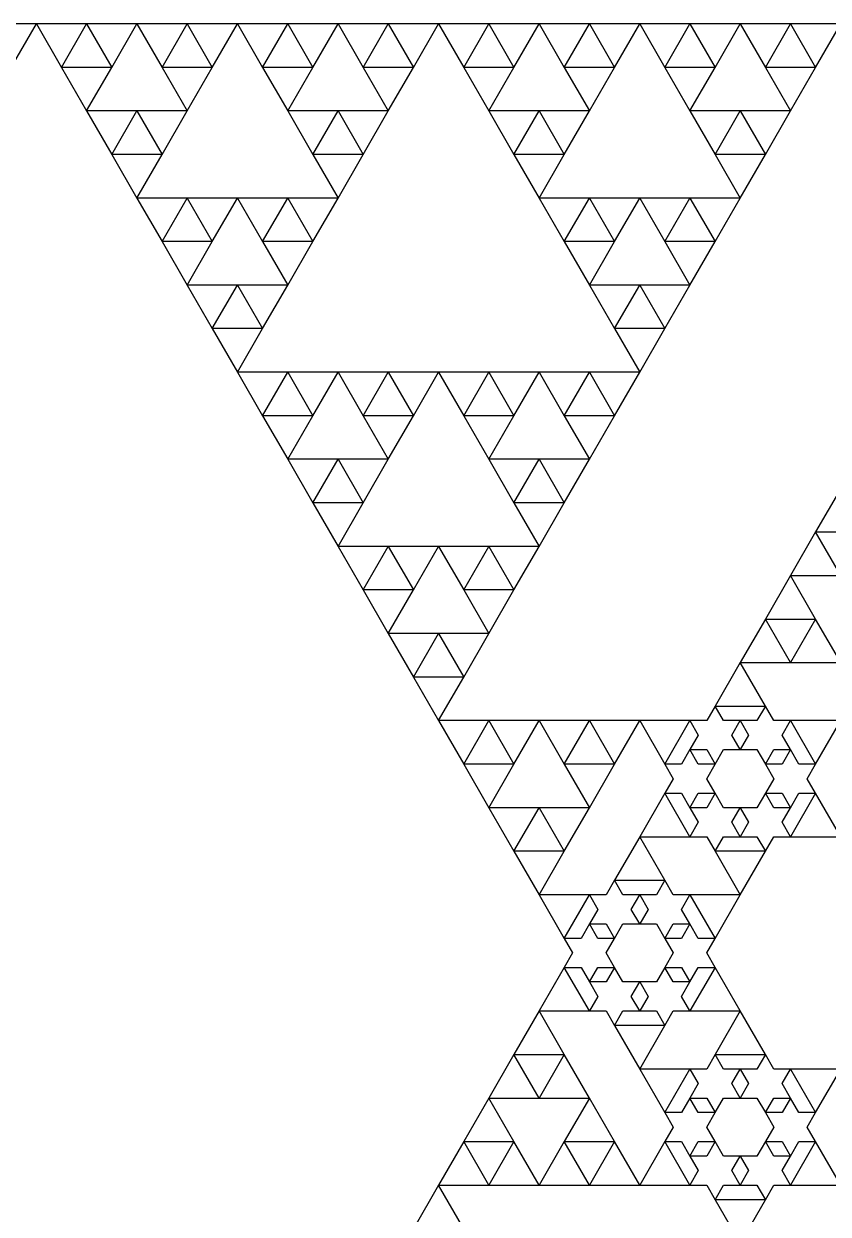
# Model space of a CAD drawing. Header units: metres. Extents: x -50 to 50, y -58 to 58.
# Drawn here: x -25.1 to -18.85, y 19.62 to 28.87 of the extents above; entities that cross this region are included whole.
import ezdxf

# ---------------------------------------------------------------- set-up
doc = ezdxf.new("R2010")
doc.units = ezdxf.units.M

msp = doc.modelspace()

# ---------------------------------------------------------------- linework, layer by layer
for p, q in [((-25, 28.8675), (-25.3906, 28.8675)), ((-25.1953, 28.5292), (-25, 28.8675)), ((-24.6094, 28.8675), (-25, 28.8675)), ((-25, 28.8675), (-24.8047, 28.5292)), ((-24.8047, 28.5292), (-24.6094, 28.8675)), ((-24.2188, 28.8675), (-24.6094, 28.8675)), ((-24.6094, 28.8675), (-24.4141, 28.5292)), ((-24.4141, 28.5292), (-24.2188, 28.8675)), ((-23.8281, 28.8675), (-24.2188, 28.8675)), ((-24.2188, 28.8675), (-24.0234, 28.5292)), ((-24.0234, 28.5292), (-23.8281, 28.8675)), ((-23.4375, 28.8675), (-23.8281, 28.8675)), ((-23.8281, 28.8675), (-23.6328, 28.5292)), ((-23.6328, 28.5292), (-23.4375, 28.8675)), ((-23.0469, 28.8675), (-23.4375, 28.8675)), ((-23.4375, 28.8675), (-23.2422, 28.5292)), ((-23.2422, 28.5292), (-23.0469, 28.8675)), ((-22.6562, 28.8675), (-23.0469, 28.8675)), ((-23.0469, 28.8675), (-22.8516, 28.5292)), ((-22.8516, 28.5292), (-22.6562, 28.8675)), ((-22.2656, 28.8675), (-22.6562, 28.8675)), ((-22.6562, 28.8675), (-22.4609, 28.5292)), ((-22.4609, 28.5292), (-22.2656, 28.8675)), ((-21.875, 28.8675), (-22.2656, 28.8675)), ((-22.2656, 28.8675), (-22.0703, 28.5292)), ((-22.0703, 28.5292), (-21.875, 28.8675)), ((-21.4844, 28.8675), (-21.875, 28.8675)), ((-21.875, 28.8675), (-21.6797, 28.5292)), ((-21.6797, 28.5292), (-21.4844, 28.8675)), ((-21.0938, 28.8675), (-21.4844, 28.8675)), ((-21.4844, 28.8675), (-21.2891, 28.5292)), ((-21.2891, 28.5292), (-21.0938, 28.8675)), ((-20.7031, 28.8675), (-21.0938, 28.8675)), ((-21.0938, 28.8675), (-20.8984, 28.5292)), ((-20.8984, 28.5292), (-20.7031, 28.8675)), ((-20.3125, 28.8675), (-20.7031, 28.8675)), ((-20.7031, 28.8675), (-20.5078, 28.5292)), ((-20.5078, 28.5292), (-20.3125, 28.8675)), ((-19.9219, 28.8675), (-20.3125, 28.8675)), ((-20.3125, 28.8675), (-20.1172, 28.5292)), ((-20.1172, 28.5292), (-19.9219, 28.8675)), ((-19.5312, 28.8675), (-19.9219, 28.8675)), ((-19.9219, 28.8675), (-19.7266, 28.5292)), ((-19.7266, 28.5292), (-19.5312, 28.8675)), ((-19.1406, 28.8675), (-19.5312, 28.8675)), ((-19.5312, 28.8675), (-19.3359, 28.5292)), ((-19.3359, 28.5292), (-19.1406, 28.8675)), ((-18.75, 28.8675), (-19.1406, 28.8675)), ((-19.1406, 28.8675), (-18.9453, 28.5292)), ((-18.9453, 28.5292), (-18.75, 28.8675)), ((-24.4141, 28.5292), (-24.8047, 28.5292)), ((-24.8047, 28.5292), (-24.6094, 28.1909)), ((-24.6094, 28.1909), (-24.4141, 28.5292)), ((-23.6328, 28.5292), (-24.0234, 28.5292)), ((-24.0234, 28.5292), (-23.8281, 28.1909)), ((-23.8281, 28.1909), (-23.6328, 28.5292)), ((-22.8516, 28.5292), (-23.2422, 28.5292)), ((-23.2422, 28.5292), (-23.0469, 28.1909)), ((-23.0469, 28.1909), (-22.8516, 28.5292)), ((-22.0703, 28.5292), (-22.4609, 28.5292)), ((-22.4609, 28.5292), (-22.2656, 28.1909)), ((-22.2656, 28.1909), (-22.0703, 28.5292)), ((-21.2891, 28.5292), (-21.6797, 28.5292)), ((-21.6797, 28.5292), (-21.4844, 28.1909)), ((-21.4844, 28.1909), (-21.2891, 28.5292)), ((-20.5078, 28.5292), (-20.8984, 28.5292)), ((-20.8984, 28.5292), (-20.7031, 28.1909)), ((-20.7031, 28.1909), (-20.5078, 28.5292)), ((-19.7266, 28.5292), (-20.1172, 28.5292)), ((-20.1172, 28.5292), (-19.9219, 28.1909)), ((-19.9219, 28.1909), (-19.7266, 28.5292)), ((-18.9453, 28.5292), (-19.3359, 28.5292)), ((-19.3359, 28.5292), (-19.1406, 28.1909)), ((-19.1406, 28.1909), (-18.9453, 28.5292)), ((-24.2188, 28.1909), (-24.6094, 28.1909)), ((-24.6094, 28.1909), (-24.4141, 27.8526)), ((-24.4141, 27.8526), (-24.2188, 28.1909)), ((-23.8281, 28.1909), (-24.2188, 28.1909)), ((-24.2188, 28.1909), (-24.0234, 27.8526)), ((-24.0234, 27.8526), (-23.8281, 28.1909)), ((-22.6562, 28.1909), (-23.0469, 28.1909)), ((-23.0469, 28.1909), (-22.8516, 27.8526)), ((-22.8516, 27.8526), (-22.6562, 28.1909)), ((-22.2656, 28.1909), (-22.6562, 28.1909)), ((-22.6562, 28.1909), (-22.4609, 27.8526)), ((-22.4609, 27.8526), (-22.2656, 28.1909)), ((-21.0938, 28.1909), (-21.4844, 28.1909)), ((-21.4844, 28.1909), (-21.2891, 27.8526)), ((-21.2891, 27.8526), (-21.0938, 28.1909)), ((-20.7031, 28.1909), (-21.0938, 28.1909)), ((-21.0938, 28.1909), (-20.8984, 27.8526)), ((-20.8984, 27.8526), (-20.7031, 28.1909)), ((-19.5312, 28.1909), (-19.9219, 28.1909)), ((-19.9219, 28.1909), (-19.7266, 27.8526)), ((-19.7266, 27.8526), (-19.5312, 28.1909)), ((-19.1406, 28.1909), (-19.5312, 28.1909)), ((-19.5312, 28.1909), (-19.3359, 27.8526)), ((-19.3359, 27.8526), (-19.1406, 28.1909)), ((-24.0234, 27.8526), (-24.4141, 27.8526)), ((-24.4141, 27.8526), (-24.2188, 27.5144)), ((-24.2188, 27.5144), (-24.0234, 27.8526)), ((-22.4609, 27.8526), (-22.8516, 27.8526)), ((-22.8516, 27.8526), (-22.6562, 27.5144)), ((-22.6562, 27.5144), (-22.4609, 27.8526)), ((-20.8984, 27.8526), (-21.2891, 27.8526)), ((-21.2891, 27.8526), (-21.0938, 27.5144)), ((-21.0938, 27.5144), (-20.8984, 27.8526)), ((-19.3359, 27.8526), (-19.7266, 27.8526)), ((-19.7266, 27.8526), (-19.5312, 27.5144)), ((-19.5312, 27.5144), (-19.3359, 27.8526)), ((-23.8281, 27.5143), (-24.2188, 27.5143)), ((-24.2188, 27.5143), (-24.0234, 27.1761)), ((-24.0234, 27.1761), (-23.8281, 27.5143)), ((-23.4375, 27.5143), (-23.8281, 27.5143)), ((-23.8281, 27.5143), (-23.6328, 27.1761)), ((-23.6328, 27.1761), (-23.4375, 27.5143)), ((-23.0469, 27.5143), (-23.4375, 27.5143)), ((-23.4375, 27.5143), (-23.2422, 27.1761)), ((-23.2422, 27.1761), (-23.0469, 27.5143)), ((-22.6562, 27.5143), (-23.0469, 27.5143)), ((-23.0469, 27.5143), (-22.8516, 27.1761)), ((-22.8516, 27.1761), (-22.6562, 27.5143)), ((-20.7031, 27.5143), (-21.0938, 27.5143)), ((-21.0938, 27.5143), (-20.8984, 27.1761)), ((-20.8984, 27.1761), (-20.7031, 27.5143)), ((-20.3125, 27.5143), (-20.7031, 27.5143)), ((-20.7031, 27.5143), (-20.5078, 27.1761)), ((-20.5078, 27.1761), (-20.3125, 27.5143)), ((-19.9219, 27.5143), (-20.3125, 27.5143)), ((-20.3125, 27.5143), (-20.1172, 27.1761)), ((-20.1172, 27.1761), (-19.9219, 27.5143)), ((-19.5312, 27.5143), (-19.9219, 27.5143)), ((-19.9219, 27.5143), (-19.7266, 27.1761)), ((-19.7266, 27.1761), (-19.5312, 27.5143)), ((-23.6328, 27.1761), (-24.0234, 27.1761)), ((-24.0234, 27.1761), (-23.8281, 26.8378)), ((-23.8281, 26.8378), (-23.6328, 27.1761)), ((-22.8516, 27.1761), (-23.2422, 27.1761)), ((-23.2422, 27.1761), (-23.0469, 26.8378)), ((-23.0469, 26.8378), (-22.8516, 27.1761)), ((-20.5078, 27.1761), (-20.8984, 27.1761)), ((-20.8984, 27.1761), (-20.7031, 26.8378)), ((-20.7031, 26.8378), (-20.5078, 27.1761)), ((-19.7266, 27.1761), (-20.1172, 27.1761)), ((-20.1172, 27.1761), (-19.9219, 26.8378)), ((-19.9219, 26.8378), (-19.7266, 27.1761)), ((-23.4375, 26.8378), (-23.8281, 26.8378)), ((-23.8281, 26.8378), (-23.6328, 26.4995)), ((-23.6328, 26.4995), (-23.4375, 26.8378)), ((-23.0469, 26.8378), (-23.4375, 26.8378)), ((-23.4375, 26.8378), (-23.2422, 26.4995)), ((-23.2422, 26.4995), (-23.0469, 26.8378)), ((-20.3125, 26.8378), (-20.7031, 26.8378)), ((-20.7031, 26.8378), (-20.5078, 26.4995)), ((-20.5078, 26.4995), (-20.3125, 26.8378)), ((-19.9219, 26.8378), (-20.3125, 26.8378)), ((-20.3125, 26.8378), (-20.1172, 26.4995)), ((-20.1172, 26.4995), (-19.9219, 26.8378)), ((-23.2422, 26.4995), (-23.6328, 26.4995)), ((-23.6328, 26.4995), (-23.4375, 26.1612)), ((-23.4375, 26.1612), (-23.2422, 26.4995)), ((-20.1172, 26.4995), (-20.5078, 26.4995)), ((-20.5078, 26.4995), (-20.3125, 26.1612)), ((-20.3125, 26.1612), (-20.1172, 26.4995)), ((-23.0469, 26.1612), (-23.4375, 26.1612)), ((-23.4375, 26.1612), (-23.2422, 25.8229)), ((-23.2422, 25.8229), (-23.0469, 26.1612)), ((-22.6562, 26.1612), (-23.0469, 26.1612)), ((-23.0469, 26.1612), (-22.8516, 25.8229)), ((-22.8516, 25.8229), (-22.6562, 26.1612)), ((-22.2656, 26.1612), (-22.6562, 26.1612)), ((-22.6562, 26.1612), (-22.4609, 25.8229)), ((-22.4609, 25.8229), (-22.2656, 26.1612)), ((-21.875, 26.1612), (-22.2656, 26.1612)), ((-22.2656, 26.1612), (-22.0703, 25.8229)), ((-22.0703, 25.8229), (-21.875, 26.1612)), ((-21.4844, 26.1612), (-21.875, 26.1612)), ((-21.875, 26.1612), (-21.6797, 25.8229)), ((-21.6797, 25.8229), (-21.4844, 26.1612)), ((-21.0938, 26.1612), (-21.4844, 26.1612)), ((-21.4844, 26.1612), (-21.2891, 25.8229)), ((-21.2891, 25.8229), (-21.0938, 26.1612)), ((-20.7031, 26.1612), (-21.0938, 26.1612)), ((-21.0938, 26.1612), (-20.8984, 25.8229)), ((-20.8984, 25.8229), (-20.7031, 26.1612)), ((-20.3125, 26.1612), (-20.7031, 26.1612)), ((-20.7031, 26.1612), (-20.5078, 25.8229)), ((-20.5078, 25.8229), (-20.3125, 26.1612)), ((-22.8516, 25.8229), (-23.2422, 25.8229)), ((-23.2422, 25.8229), (-23.0469, 25.4846)), ((-23.0469, 25.4846), (-22.8516, 25.8229)), ((-22.0703, 25.8229), (-22.4609, 25.8229)), ((-22.4609, 25.8229), (-22.2656, 25.4846)), ((-22.2656, 25.4846), (-22.0703, 25.8229)), ((-21.2891, 25.8229), (-21.6797, 25.8229)), ((-21.6797, 25.8229), (-21.4844, 25.4846)), ((-21.4844, 25.4846), (-21.2891, 25.8229)), ((-20.5078, 25.8229), (-20.8984, 25.8229)), ((-20.8984, 25.8229), (-20.7031, 25.4846)), ((-20.7031, 25.4846), (-20.5078, 25.8229)), ((-22.6562, 25.4846), (-23.0469, 25.4846)), ((-23.0469, 25.4846), (-22.8516, 25.1463)), ((-22.8516, 25.1463), (-22.6562, 25.4846)), ((-22.2656, 25.4846), (-22.6562, 25.4846)), ((-22.6562, 25.4846), (-22.4609, 25.1463)), ((-22.4609, 25.1463), (-22.2656, 25.4846)), ((-21.0938, 25.4846), (-21.4844, 25.4846)), ((-21.4844, 25.4846), (-21.2891, 25.1463)), ((-21.2891, 25.1463), (-21.0938, 25.4846)), ((-20.7031, 25.4846), (-21.0938, 25.4846)), ((-21.0938, 25.4846), (-20.8984, 25.1463)), ((-20.8984, 25.1463), (-20.7031, 25.4846)), ((-18.75, 25.259), (-18.9453, 24.9208)), ((-22.4609, 25.1463), (-22.8516, 25.1463)), ((-22.8516, 25.1463), (-22.6562, 24.808)), ((-22.6562, 24.808), (-22.4609, 25.1463)), ((-20.8984, 25.1463), (-21.2891, 25.1463)), ((-21.2891, 25.1463), (-21.0938, 24.808)), ((-21.0938, 24.808), (-20.8984, 25.1463)), ((-18.9453, 24.9208), (-19.1406, 24.5825)), ((-18.9453, 24.9208), (-18.5547, 24.9208)), ((-18.75, 24.5825), (-18.9453, 24.9208)), ((-22.2656, 24.808), (-22.6562, 24.808)), ((-22.6562, 24.808), (-22.4609, 24.4697)), ((-22.4609, 24.4697), (-22.2656, 24.808)), ((-21.875, 24.808), (-22.2656, 24.808)), ((-22.2656, 24.808), (-22.0703, 24.4697)), ((-22.0703, 24.4697), (-21.875, 24.808)), ((-21.4844, 24.808), (-21.875, 24.808)), ((-21.875, 24.808), (-21.6797, 24.4697)), ((-21.6797, 24.4697), (-21.4844, 24.808)), ((-21.0938, 24.808), (-21.4844, 24.808)), ((-21.4844, 24.808), (-21.2891, 24.4697)), ((-21.2891, 24.4697), (-21.0938, 24.808)), ((-19.1406, 24.5825), (-19.3359, 24.2442)), ((-19.1406, 24.5825), (-18.75, 24.5825)), ((-18.9453, 24.2442), (-19.1406, 24.5825)), ((-22.0703, 24.4697), (-22.4609, 24.4697)), ((-22.4609, 24.4697), (-22.2656, 24.1314)), ((-22.2656, 24.1314), (-22.0703, 24.4697)), ((-21.2891, 24.4697), (-21.6797, 24.4697)), ((-21.6797, 24.4697), (-21.4844, 24.1314)), ((-21.4844, 24.1314), (-21.2891, 24.4697)), ((-19.3359, 24.2442), (-19.5312, 23.9059)), ((-19.3359, 24.2442), (-18.9453, 24.2442)), ((-19.1406, 23.9059), (-19.3359, 24.2442)), ((-18.9453, 24.2442), (-19.1406, 23.9059)), ((-18.75, 23.9059), (-18.9453, 24.2442)), ((-21.875, 24.1314), (-22.2656, 24.1314)), ((-22.2656, 24.1314), (-22.0703, 23.7932)), ((-22.0703, 23.7932), (-21.875, 24.1314)), ((-21.4844, 24.1314), (-21.875, 24.1314)), ((-21.875, 24.1314), (-21.6797, 23.7932)), ((-21.6797, 23.7932), (-21.4844, 24.1314)), ((-19.5312, 23.9059), (-19.7266, 23.5676)), ((-19.5312, 23.9059), (-19.1406, 23.9059)), ((-19.3359, 23.5676), (-19.5312, 23.9059)), ((-19.1406, 23.9059), (-18.75, 23.9059)), ((-21.6797, 23.7932), (-22.0703, 23.7932)), ((-22.0703, 23.7932), (-21.875, 23.4549)), ((-21.875, 23.4549), (-21.6797, 23.7932)), ((-19.7266, 23.5676), (-19.7917, 23.4548)), ((-19.7266, 23.5676), (-19.3359, 23.5676)), ((-19.6615, 23.4548), (-19.7266, 23.5676)), ((-19.3359, 23.5676), (-19.401, 23.4548)), ((-19.2708, 23.4548), (-19.3359, 23.5676)), ((-21.4844, 23.4548), (-21.875, 23.4548)), ((-21.875, 23.4548), (-21.6797, 23.1166)), ((-21.6797, 23.1166), (-21.4844, 23.4548)), ((-21.0938, 23.4548), (-21.4844, 23.4548)), ((-21.4844, 23.4548), (-21.2891, 23.1166)), ((-21.2891, 23.1166), (-21.0938, 23.4548)), ((-20.7031, 23.4548), (-21.0938, 23.4548)), ((-21.0938, 23.4548), (-20.8984, 23.1166)), ((-20.8984, 23.1166), (-20.7031, 23.4548)), ((-20.3125, 23.4548), (-20.7031, 23.4548)), ((-20.7031, 23.4548), (-20.5078, 23.1166)), ((-20.5078, 23.1166), (-20.3125, 23.4548)), ((-19.9219, 23.4548), (-20.3125, 23.4548)), ((-20.3125, 23.4548), (-20.1172, 23.1166)), ((-20.1172, 23.1166), (-19.9219, 23.4548)), ((-19.7917, 23.4548), (-19.9219, 23.4548)), ((-19.9219, 23.4548), (-19.8568, 23.3421)), ((-19.5312, 23.4548), (-19.6615, 23.4548)), ((-19.5964, 23.3421), (-19.5312, 23.4548)), ((-19.401, 23.4548), (-19.5312, 23.4548)), ((-19.5312, 23.4548), (-19.4661, 23.3421)), ((-19.1406, 23.4548), (-19.2708, 23.4548)), ((-19.2057, 23.3421), (-19.1406, 23.4548)), ((-18.75, 23.4548), (-19.1406, 23.4548)), ((-19.1406, 23.4548), (-18.9453, 23.1166)), ((-18.9453, 23.1166), (-18.75, 23.4548)), ((-19.8568, 23.3421), (-19.9219, 23.2293)), ((-19.5312, 23.2293), (-19.5964, 23.3421)), ((-19.4661, 23.3421), (-19.5312, 23.2293)), ((-19.1406, 23.2293), (-19.2057, 23.3421)), ((-19.9219, 23.2293), (-19.987, 23.1166)), ((-19.9219, 23.2293), (-19.7917, 23.2293)), ((-19.8568, 23.1166), (-19.9219, 23.2293)), ((-19.7917, 23.2293), (-19.7266, 23.1166)), ((-19.7266, 23.1166), (-19.6615, 23.2293)), ((-19.6615, 23.2293), (-19.5312, 23.2293)), ((-19.5312, 23.2293), (-19.401, 23.2293)), ((-19.401, 23.2293), (-19.3359, 23.1166)), ((-19.3359, 23.1166), (-19.2708, 23.2293)), ((-19.2708, 23.2293), (-19.1406, 23.2293)), ((-19.1406, 23.2293), (-19.2057, 23.1166)), ((-19.0755, 23.1166), (-19.1406, 23.2293)), ((-21.2891, 23.1166), (-21.6797, 23.1166)), ((-21.6797, 23.1166), (-21.4844, 22.7783)), ((-21.4844, 22.7783), (-21.2891, 23.1166)), ((-20.5078, 23.1166), (-20.8984, 23.1166)), ((-20.8984, 23.1166), (-20.7031, 22.7783)), ((-20.7031, 22.7783), (-20.5078, 23.1166)), ((-19.987, 23.1166), (-20.1172, 23.1166)), ((-20.1172, 23.1166), (-20.0521, 23.0038)), ((-19.7266, 23.1166), (-19.8568, 23.1166)), ((-19.7917, 23.0038), (-19.7266, 23.1166)), ((-19.2057, 23.1166), (-19.3359, 23.1166)), ((-19.3359, 23.1166), (-19.2708, 23.0038)), ((-18.9453, 23.1166), (-19.0755, 23.1166)), ((-19.0104, 23.0038), (-18.9453, 23.1166)), ((-20.0521, 23.0038), (-20.1172, 22.891)), ((-19.7266, 22.891), (-19.7917, 23.0038)), ((-19.2708, 23.0038), (-19.3359, 22.891)), ((-18.9453, 22.891), (-19.0104, 23.0038)), ((-20.1172, 22.891), (-20.3125, 22.5527)), ((-20.1172, 22.891), (-19.987, 22.891)), ((-19.9219, 22.5527), (-20.1172, 22.891)), ((-19.987, 22.891), (-19.9219, 22.7783)), ((-19.9219, 22.7783), (-19.8568, 22.891)), ((-19.8568, 22.891), (-19.7266, 22.891)), ((-19.7266, 22.891), (-19.7917, 22.7783)), ((-19.6615, 22.7783), (-19.7266, 22.891)), ((-19.3359, 22.891), (-19.401, 22.7783)), ((-19.3359, 22.891), (-19.2057, 22.891)), ((-19.2708, 22.7783), (-19.3359, 22.891)), ((-19.2057, 22.891), (-19.1406, 22.7783)), ((-19.1406, 22.7783), (-19.0755, 22.891)), ((-18.9453, 22.891), (-19.1406, 22.5527)), ((-19.0755, 22.891), (-18.9453, 22.891)), ((-18.75, 22.5527), (-18.9453, 22.891)), ((-21.0938, 22.7783), (-21.4844, 22.7783)), ((-21.4844, 22.7783), (-21.2891, 22.44)), ((-21.2891, 22.44), (-21.0938, 22.7783)), ((-20.7031, 22.7783), (-21.0938, 22.7783)), ((-21.0938, 22.7783), (-20.8984, 22.44)), ((-20.8984, 22.44), (-20.7031, 22.7783)), ((-19.7917, 22.7783), (-19.9219, 22.7783)), ((-19.9219, 22.7783), (-19.8568, 22.6655)), ((-19.5312, 22.7783), (-19.6615, 22.7783)), ((-19.5964, 22.6655), (-19.5312, 22.7783)), ((-19.401, 22.7783), (-19.5312, 22.7783)), ((-19.5312, 22.7783), (-19.4661, 22.6655)), ((-19.1406, 22.7783), (-19.2708, 22.7783)), ((-19.2057, 22.6655), (-19.1406, 22.7783)), ((-19.8568, 22.6655), (-19.9219, 22.5527)), ((-19.5312, 22.5527), (-19.5964, 22.6655)), ((-19.4661, 22.6655), (-19.5312, 22.5527)), ((-19.1406, 22.5527), (-19.2057, 22.6655)), ((-20.3125, 22.5527), (-20.5078, 22.2144)), ((-20.3125, 22.5527), (-19.9219, 22.5527)), ((-20.1172, 22.2144), (-20.3125, 22.5527)), ((-19.9219, 22.5527), (-19.7917, 22.5527)), ((-19.7917, 22.5527), (-19.7266, 22.44)), ((-19.7266, 22.44), (-19.6615, 22.5527)), ((-19.6615, 22.5527), (-19.5312, 22.5527)), ((-19.5312, 22.5527), (-19.401, 22.5527)), ((-19.401, 22.5527), (-19.3359, 22.44)), ((-19.3359, 22.44), (-19.2708, 22.5527)), ((-19.2708, 22.5527), (-19.1406, 22.5527)), ((-19.1406, 22.5527), (-18.75, 22.5527)), ((-20.8984, 22.44), (-21.2891, 22.44)), ((-21.2891, 22.44), (-21.0938, 22.1017)), ((-21.0938, 22.1017), (-20.8984, 22.44)), ((-19.3359, 22.44), (-19.7266, 22.44)), ((-19.7266, 22.44), (-19.5312, 22.1017)), ((-19.5312, 22.1017), (-19.3359, 22.44)), ((-20.5078, 22.2144), (-20.5729, 22.1017)), ((-20.5078, 22.2144), (-20.1172, 22.2144)), ((-20.4427, 22.1017), (-20.5078, 22.2144)), ((-20.1172, 22.2144), (-20.1823, 22.1017)), ((-20.0521, 22.1017), (-20.1172, 22.2144)), ((-20.7031, 22.1017), (-21.0938, 22.1017)), ((-21.0938, 22.1017), (-20.8984, 21.7634)), ((-20.8984, 21.7634), (-20.7031, 22.1017)), ((-20.5729, 22.1017), (-20.7031, 22.1017)), ((-20.7031, 22.1017), (-20.638, 21.9889)), ((-20.3125, 22.1017), (-20.4427, 22.1017)), ((-20.3776, 21.9889), (-20.3125, 22.1017)), ((-20.1823, 22.1017), (-20.3125, 22.1017)), ((-20.3125, 22.1017), (-20.2474, 21.9889)), ((-19.9219, 22.1017), (-20.0521, 22.1017)), ((-19.987, 21.9889), (-19.9219, 22.1017)), ((-19.5312, 22.1017), (-19.9219, 22.1017)), ((-19.9219, 22.1017), (-19.7266, 21.7634)), ((-19.7266, 21.7634), (-19.5312, 22.1017)), ((-20.638, 21.9889), (-20.7031, 21.8761)), ((-20.3125, 21.8761), (-20.3776, 21.9889)), ((-20.2474, 21.9889), (-20.3125, 21.8761)), ((-19.9219, 21.8761), (-19.987, 21.9889)), ((-20.7031, 21.8761), (-20.7682, 21.7634)), ((-20.7031, 21.8761), (-20.5729, 21.8761)), ((-20.638, 21.7634), (-20.7031, 21.8761)), ((-20.5729, 21.8761), (-20.5078, 21.7634)), ((-20.5078, 21.7634), (-20.4427, 21.8761)), ((-20.4427, 21.8761), (-20.3125, 21.8761)), ((-20.3125, 21.8761), (-20.1823, 21.8761)), ((-20.1823, 21.8761), (-20.1172, 21.7634)), ((-20.1172, 21.7634), (-20.0521, 21.8761)), ((-20.0521, 21.8761), (-19.9219, 21.8761)), ((-19.9219, 21.8761), (-19.987, 21.7634)), ((-19.8568, 21.7634), (-19.9219, 21.8761)), ((-20.7682, 21.7634), (-20.8984, 21.7634)), ((-20.8984, 21.7634), (-20.8333, 21.6506)), ((-20.5078, 21.7634), (-20.638, 21.7634)), ((-20.5729, 21.6506), (-20.5078, 21.7634)), ((-19.987, 21.7634), (-20.1172, 21.7634)), ((-20.1172, 21.7634), (-20.0521, 21.6506)), ((-19.7266, 21.7634), (-19.8568, 21.7634)), ((-19.7917, 21.6506), (-19.7266, 21.7634)), ((-20.8333, 21.6506), (-20.8984, 21.5379)), ((-20.5078, 21.5379), (-20.5729, 21.6506)), ((-20.0521, 21.6506), (-20.1172, 21.5379)), ((-19.7266, 21.5379), (-19.7917, 21.6506)), ((-20.8984, 21.5379), (-21.0938, 21.1996)), ((-20.8984, 21.5379), (-20.7682, 21.5379)), ((-20.7031, 21.1996), (-20.8984, 21.5379)), ((-20.7682, 21.5379), (-20.7031, 21.4251)), ((-20.7031, 21.4251), (-20.638, 21.5379)), ((-20.638, 21.5379), (-20.5078, 21.5379)), ((-20.5078, 21.5379), (-20.5729, 21.4251)), ((-20.4427, 21.4251), (-20.5078, 21.5379)), ((-20.1172, 21.5379), (-20.1823, 21.4251)), ((-20.1172, 21.5379), (-19.987, 21.5379)), ((-20.0521, 21.4251), (-20.1172, 21.5379)), ((-19.987, 21.5379), (-19.9219, 21.4251)), ((-19.9219, 21.4251), (-19.8568, 21.5379)), ((-19.7266, 21.5379), (-19.9219, 21.1996)), ((-19.8568, 21.5379), (-19.7266, 21.5379)), ((-19.5312, 21.1996), (-19.7266, 21.5379)), ((-20.5729, 21.4251), (-20.7031, 21.4251)), ((-20.7031, 21.4251), (-20.638, 21.3123)), ((-20.3125, 21.4251), (-20.4427, 21.4251)), ((-20.3776, 21.3123), (-20.3125, 21.4251)), ((-20.1823, 21.4251), (-20.3125, 21.4251)), ((-20.3125, 21.4251), (-20.2474, 21.3123)), ((-19.9219, 21.4251), (-20.0521, 21.4251)), ((-19.987, 21.3123), (-19.9219, 21.4251)), ((-20.638, 21.3123), (-20.7031, 21.1996)), ((-20.3125, 21.1996), (-20.3776, 21.3123)), ((-20.2474, 21.3123), (-20.3125, 21.1996)), ((-19.9219, 21.1996), (-19.987, 21.3123)), ((-21.0938, 21.1996), (-21.2891, 20.8613)), ((-21.0938, 21.1996), (-20.7031, 21.1996)), ((-20.8984, 20.8613), (-21.0938, 21.1996)), ((-20.7031, 21.1996), (-20.5729, 21.1996)), ((-20.5729, 21.1996), (-20.5078, 21.0868)), ((-20.5078, 21.0868), (-20.4427, 21.1996)), ((-20.4427, 21.1996), (-20.3125, 21.1996)), ((-20.3125, 21.1996), (-20.1823, 21.1996)), ((-20.1823, 21.1996), (-20.1172, 21.0868)), ((-20.1172, 21.0868), (-20.0521, 21.1996)), ((-20.0521, 21.1996), (-19.9219, 21.1996)), ((-19.9219, 21.1996), (-19.5312, 21.1996)), ((-19.5312, 21.1996), (-19.7266, 20.8613)), ((-19.3359, 20.8613), (-19.5312, 21.1996)), ((-20.1172, 21.0868), (-20.5078, 21.0868)), ((-20.5078, 21.0868), (-20.3125, 20.7485)), ((-20.3125, 20.7485), (-20.1172, 21.0868)), ((-21.2891, 20.8613), (-21.4844, 20.523)), ((-21.2891, 20.8613), (-20.8984, 20.8613)), ((-21.0938, 20.523), (-21.2891, 20.8613)), ((-20.8984, 20.8613), (-21.0938, 20.523)), ((-20.7031, 20.523), (-20.8984, 20.8613)), ((-19.7266, 20.8613), (-19.7917, 20.7485)), ((-19.7266, 20.8613), (-19.3359, 20.8613)), ((-19.6615, 20.7485), (-19.7266, 20.8613)), ((-19.3359, 20.8613), (-19.401, 20.7485)), ((-19.2708, 20.7485), (-19.3359, 20.8613)), ((-19.9219, 20.7485), (-20.3125, 20.7485)), ((-20.3125, 20.7485), (-20.1172, 20.4102)), ((-20.1172, 20.4102), (-19.9219, 20.7485)), ((-19.7917, 20.7485), (-19.9219, 20.7485)), ((-19.9219, 20.7485), (-19.8568, 20.6357)), ((-19.5312, 20.7485), (-19.6615, 20.7485)), ((-19.5964, 20.6357), (-19.5312, 20.7485)), ((-19.401, 20.7485), (-19.5312, 20.7485)), ((-19.5312, 20.7485), (-19.4661, 20.6357)), ((-19.1406, 20.7485), (-19.2708, 20.7485)), ((-19.2057, 20.6357), (-19.1406, 20.7485)), ((-18.75, 20.7485), (-19.1406, 20.7485)), ((-19.1406, 20.7485), (-18.9453, 20.4102)), ((-18.9453, 20.4102), (-18.75, 20.7485)), ((-19.8568, 20.6357), (-19.9219, 20.523)), ((-19.5312, 20.523), (-19.5964, 20.6357)), ((-19.4661, 20.6357), (-19.5312, 20.523)), ((-19.1406, 20.523), (-19.2057, 20.6357)), ((-21.4844, 20.523), (-21.6797, 20.1847)), ((-21.4844, 20.523), (-21.0938, 20.523)), ((-21.2891, 20.1847), (-21.4844, 20.523)), ((-21.0938, 20.523), (-20.7031, 20.523)), ((-20.7031, 20.523), (-20.8984, 20.1847)), ((-20.5078, 20.1847), (-20.7031, 20.523)), ((-19.9219, 20.523), (-19.987, 20.4102)), ((-19.9219, 20.523), (-19.7917, 20.523)), ((-19.8568, 20.4102), (-19.9219, 20.523)), ((-19.7917, 20.523), (-19.7266, 20.4102)), ((-19.7266, 20.4102), (-19.6615, 20.523)), ((-19.6615, 20.523), (-19.5312, 20.523)), ((-19.5312, 20.523), (-19.401, 20.523)), ((-19.401, 20.523), (-19.3359, 20.4102)), ((-19.3359, 20.4102), (-19.2708, 20.523)), ((-19.2708, 20.523), (-19.1406, 20.523)), ((-19.1406, 20.523), (-19.2057, 20.4102)), ((-19.0755, 20.4102), (-19.1406, 20.523)), ((-19.987, 20.4102), (-20.1172, 20.4102)), ((-20.1172, 20.4102), (-20.0521, 20.2975)), ((-19.7266, 20.4102), (-19.8568, 20.4102)), ((-19.7917, 20.2975), (-19.7266, 20.4102)), ((-19.2057, 20.4102), (-19.3359, 20.4102)), ((-19.3359, 20.4102), (-19.2708, 20.2975)), ((-18.9453, 20.4102), (-19.0755, 20.4102)), ((-19.0104, 20.2975), (-18.9453, 20.4102)), ((-20.0521, 20.2975), (-20.1172, 20.1847)), ((-19.7266, 20.1847), (-19.7917, 20.2975)), ((-19.2708, 20.2975), (-19.3359, 20.1847)), ((-18.9453, 20.1847), (-19.0104, 20.2975)), ((-21.6797, 20.1847), (-21.875, 19.8464)), ((-21.6797, 20.1847), (-21.2891, 20.1847)), ((-21.4844, 19.8464), (-21.6797, 20.1847)), ((-21.2891, 20.1847), (-21.4844, 19.8464)), ((-21.0938, 19.8464), (-21.2891, 20.1847)), ((-20.8984, 20.1847), (-21.0938, 19.8464)), ((-20.8984, 20.1847), (-20.5078, 20.1847)), ((-20.7031, 19.8464), (-20.8984, 20.1847)), ((-20.5078, 20.1847), (-20.7031, 19.8464)), ((-20.3125, 19.8464), (-20.5078, 20.1847)), ((-20.1172, 20.1847), (-20.3125, 19.8464)), ((-20.1172, 20.1847), (-19.987, 20.1847)), ((-19.9219, 19.8464), (-20.1172, 20.1847)), ((-19.987, 20.1847), (-19.9219, 20.0719)), ((-19.9219, 20.0719), (-19.8568, 20.1847)), ((-19.8568, 20.1847), (-19.7266, 20.1847)), ((-19.7266, 20.1847), (-19.7917, 20.0719)), ((-19.6615, 20.0719), (-19.7266, 20.1847)), ((-19.3359, 20.1847), (-19.401, 20.0719)), ((-19.3359, 20.1847), (-19.2057, 20.1847)), ((-19.2708, 20.0719), (-19.3359, 20.1847)), ((-19.2057, 20.1847), (-19.1406, 20.0719)), ((-19.1406, 20.0719), (-19.0755, 20.1847)), ((-18.9453, 20.1847), (-19.1406, 19.8464)), ((-19.0755, 20.1847), (-18.9453, 20.1847)), ((-18.75, 19.8464), (-18.9453, 20.1847)), ((-19.7917, 20.0719), (-19.9219, 20.0719)), ((-19.9219, 20.0719), (-19.8568, 19.9592)), ((-19.5312, 20.0719), (-19.6615, 20.0719)), ((-19.5964, 19.9592), (-19.5312, 20.0719)), ((-19.401, 20.0719), (-19.5312, 20.0719)), ((-19.5312, 20.0719), (-19.4661, 19.9592)), ((-19.1406, 20.0719), (-19.2708, 20.0719)), ((-19.2057, 19.9592), (-19.1406, 20.0719)), ((-19.8568, 19.9592), (-19.9219, 19.8464)), ((-19.5312, 19.8464), (-19.5964, 19.9592)), ((-19.4661, 19.9592), (-19.5312, 19.8464)), ((-19.1406, 19.8464), (-19.2057, 19.9592)), ((-21.875, 19.8464), (-22.0703, 19.5081)), ((-21.875, 19.8464), (-21.4844, 19.8464)), ((-21.6797, 19.5081), (-21.875, 19.8464)), ((-21.4844, 19.8464), (-21.0938, 19.8464)), ((-21.0938, 19.8464), (-20.7031, 19.8464)), ((-20.7031, 19.8464), (-20.3125, 19.8464)), ((-20.3125, 19.8464), (-19.9219, 19.8464)), ((-19.9219, 19.8464), (-19.7917, 19.8464)), ((-19.7917, 19.8464), (-19.7266, 19.7337)), ((-19.7266, 19.7337), (-19.6615, 19.8464)), ((-19.6615, 19.8464), (-19.5312, 19.8464)), ((-19.5312, 19.8464), (-19.401, 19.8464)), ((-19.401, 19.8464), (-19.3359, 19.7337)), ((-19.3359, 19.7337), (-19.2708, 19.8464)), ((-19.2708, 19.8464), (-19.1406, 19.8464)), ((-19.1406, 19.8464), (-18.75, 19.8464)), ((-19.3359, 19.7337), (-19.7266, 19.7337)), ((-19.7266, 19.7337), (-19.5312, 19.3954)), ((-19.5312, 19.3954), (-19.3359, 19.7337))]:
    msp.add_line(p, q)

doc.saveas('drawing.dxf')
